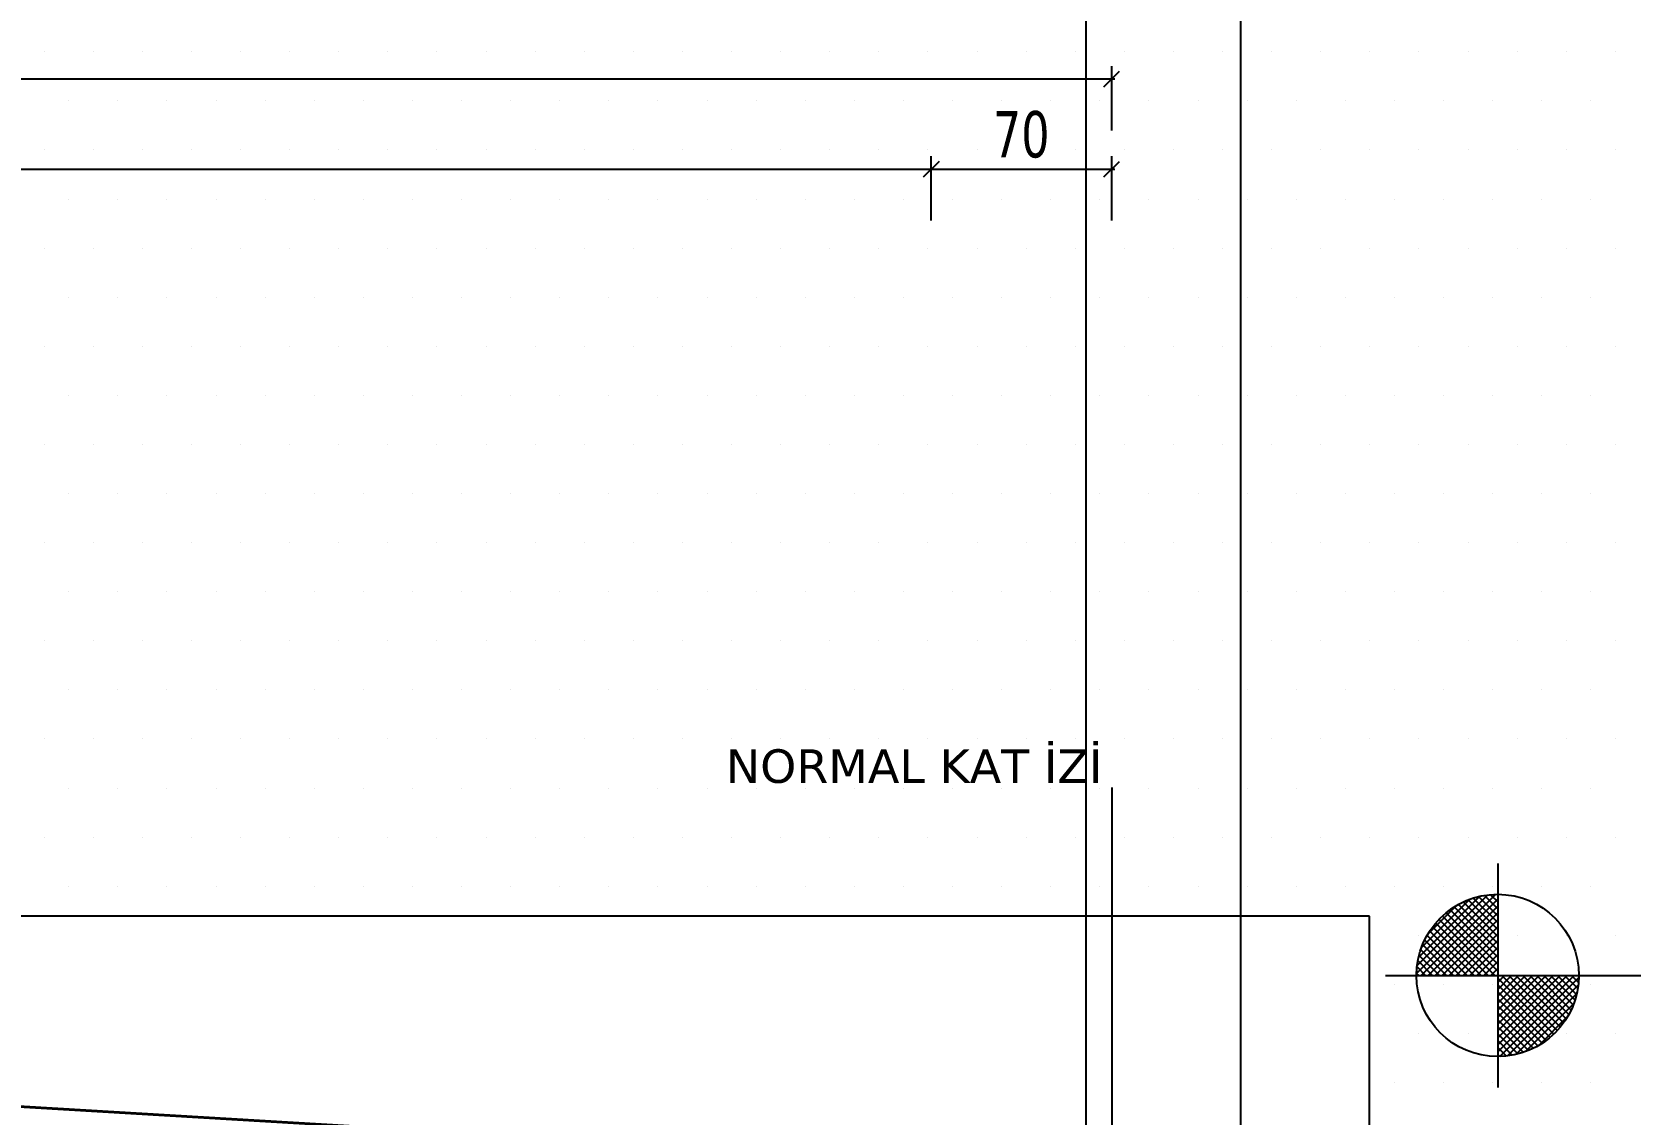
# Model space of a CAD drawing. Header units: millimetres. Extents: x 43168.9 to 43194.6, y -25545.1 to -25543.4.
# Drawn here: x 43172.1041 to 43172.2281, y -25543.8333 to -25543.7493 of the extents above; entities that cross this region are included whole.
import ezdxf
from ezdxf.enums import TextEntityAlignment as Align

# ---------------------------------------------------------------- set-up
doc = ezdxf.new("R2010")
doc.units = ezdxf.units.MM
doc.header["$LTSCALE"] = 200
for name, pattern in [('DASHDOT', [1, 0.5, -0.25, 0, -0.25]), ('DASHDOT2', [0.5, 0.25, -0.125, 0, -0.125]), ('DOT2', [0.125, 0, -0.125]), ('HIDDEN2', [0.1875, 0.125, -0.0625])]:
    doc.linetypes.add(name, pattern=pattern)
for name, color, linetype in [('aks_sgh', 5, 'DASHDOT2'), ('izd.tas.alt_sgh', 214, 'HIDDEN2'), ('izd.tas.ust_sgh', 213, 'DOT2'), ('olcudis_sgh', 185, 'Continuous'), ('vaziyet-01_sgh', 33, 'Continuous'), ('yapi-yaklasma_sgh', 41, 'DASHDOT'), ('yazi-merdi_sgh', 9, 'Continuous')]:
    doc.layers.add(name, color=color, linetype=linetype)
doc.layers.add('cim_sgh', color=7, linetype='Continuous', true_color=0x248f00)
doc.styles.add('dim', font='VERDANA.TTF', dxfattribs={"width": 0.7})
doc.styles.add('text1', font='VERDANA.TTF')

msp = doc.modelspace()

# ---------------------------------------------------------------- linework, layer by layer
at = {"color": 0, "linetype": 'ByBlock', "lineweight": -2}
for p, q in [((43172.18728, -25543.75352), (43172.18848, -25543.75232)), ((43172.17328, -25543.76052), (43172.17448, -25543.75932)), ((43172.17448, -25543.75932), (43172.17328, -25543.76052)), ((43172.18728, -25543.76052), (43172.18848, -25543.75932))]:
    msp.add_line(p, q, dxfattribs=at)
at = {"color": 0}
for p, q in [((43172.21783, -25543.81381), (43172.21783, -25543.83121)), ((43172.20913, -25543.82251), (43172.26673, -25543.82251))]:
    msp.add_line(p, q, dxfattribs=at)
for p, q in [((43172.21155, -25543.82233), (43172.21766, -25543.81622)), ((43172.21159, -25543.82175), (43172.21707, -25543.81626)), ((43172.21172, -25543.82108), (43172.21643, -25543.81637)), ((43172.21783, -25543.81787), (43172.21635, -25543.81639)), ((43172.21783, -25543.81733), (43172.21681, -25543.81631)), ((43172.21783, -25543.81679), (43172.21728, -25543.81624)), ((43172.21783, -25543.81625), (43172.21779, -25543.81621)), ((43172.2119, -25543.82251), (43172.21783, -25543.81658)), ((43172.21194, -25543.82032), (43172.21566, -25543.8166)), ((43172.21243, -25543.81929), (43172.21461, -25543.81711)), ((43172.21244, -25543.82251), (43172.21783, -25543.81712)), ((43172.21298, -25543.82251), (43172.21783, -25543.81766)), ((43172.21783, -25543.82164), (43172.21384, -25543.81765)), ((43172.21783, -25543.8211), (43172.21415, -25543.81741)), ((43172.21783, -25543.82056), (43172.21447, -25543.8172)), ((43172.21783, -25543.82002), (43172.2148, -25543.81699)), ((43172.21783, -25543.81948), (43172.21517, -25543.81682)), ((43172.21783, -25543.81894), (43172.21554, -25543.81665)), ((43172.21783, -25543.81841), (43172.21594, -25543.81651)), ((43172.21655, -25543.82251), (43172.21279, -25543.81875)), ((43172.21709, -25543.82251), (43172.21303, -25543.81846)), ((43172.21762, -25543.82251), (43172.21328, -25543.81816)), ((43172.21352, -25543.82251), (43172.21783, -25543.8182)), ((43172.21783, -25543.82218), (43172.21356, -25543.8179)), ((43172.21406, -25543.82251), (43172.21783, -25543.81874)), ((43172.21439, -25543.82251), (43172.21202, -25543.82014)), ((43172.21493, -25543.82251), (43172.21218, -25543.81976)), ((43172.21547, -25543.82251), (43172.21236, -25543.8194)), ((43172.21601, -25543.82251), (43172.21257, -25543.81907)), ((43172.2146, -25543.82251), (43172.21783, -25543.81928)), ((43172.21514, -25543.82251), (43172.21783, -25543.81981)), ((43172.21278, -25543.82251), (43172.21165, -25543.82138)), ((43172.21331, -25543.82251), (43172.21175, -25543.82095)), ((43172.21385, -25543.82251), (43172.21186, -25543.82051)), ((43172.21568, -25543.82251), (43172.21783, -25543.82035)), ((43172.21622, -25543.82251), (43172.21783, -25543.82089)), ((43172.21675, -25543.82251), (43172.21783, -25543.82143)), ((43172.2117, -25543.82251), (43172.21154, -25543.82235)), ((43172.21224, -25543.82251), (43172.21158, -25543.82185)), ((43172.21729, -25543.82251), (43172.21783, -25543.82197)), ((43172.21783, -25543.82305), (43172.21837, -25543.82251)), ((43172.21783, -25543.82359), (43172.21891, -25543.82251)), ((43172.21783, -25543.82413), (43172.21945, -25543.82251)), ((43172.21783, -25543.82466), (43172.21999, -25543.82251)), ((43172.21783, -25543.8252), (43172.22053, -25543.82251)), ((43172.21783, -25543.82574), (43172.22106, -25543.82251)), ((43172.21783, -25543.82628), (43172.2216, -25543.82251)), ((43172.21783, -25543.82682), (43172.22214, -25543.82251)), ((43172.21783, -25543.82736), (43172.22268, -25543.82251)), ((43172.21783, -25543.8279), (43172.22322, -25543.82251)), ((43172.21783, -25543.82844), (43172.22376, -25543.82251)), ((43172.22244, -25543.82678), (43172.21816, -25543.82251)), ((43172.22269, -25543.8265), (43172.2187, -25543.82251)), ((43172.22293, -25543.82619), (43172.21924, -25543.82251)), ((43172.22314, -25543.82587), (43172.21978, -25543.82251)), ((43172.22335, -25543.82554), (43172.22032, -25543.82251)), ((43172.22352, -25543.82517), (43172.22086, -25543.82251)), ((43172.22369, -25543.8248), (43172.2214, -25543.82251)), ((43172.22383, -25543.8244), (43172.22194, -25543.82251)), ((43172.22395, -25543.82399), (43172.22247, -25543.82251)), ((43172.22404, -25543.82353), (43172.22301, -25543.82251)), ((43172.2241, -25543.82306), (43172.22355, -25543.82251)), ((43172.22413, -25543.82255), (43172.22409, -25543.82251)), ((43172.22218, -25543.82706), (43172.21783, -25543.82272)), ((43172.22189, -25543.82731), (43172.21783, -25543.82325)), ((43172.22159, -25543.82755), (43172.21783, -25543.82379)), ((43172.21801, -25543.8288), (43172.22412, -25543.82268)), ((43172.21859, -25543.82875), (43172.22408, -25543.82327)), ((43172.21926, -25543.82862), (43172.22397, -25543.82391)), ((43172.22127, -25543.82777), (43172.21783, -25543.82433)), ((43172.22094, -25543.82798), (43172.21783, -25543.82487)), ((43172.22002, -25543.8284), (43172.22375, -25543.82468)), ((43172.22058, -25543.82816), (43172.21783, -25543.82541)), ((43172.2202, -25543.82832), (43172.21783, -25543.82595)), ((43172.22105, -25543.82791), (43172.22323, -25543.82573)), ((43172.21983, -25543.82848), (43172.21783, -25543.82649)), ((43172.21939, -25543.82859), (43172.21783, -25543.82703)), ((43172.21896, -25543.82869), (43172.21783, -25543.82757)), ((43172.21849, -25543.82876), (43172.21783, -25543.8281)), ((43172.21799, -25543.8288), (43172.21783, -25543.82864))]:
    msp.add_line(p, q)
msp.add_circle((43172.21783, -25543.82251), 0.0063, dxfattribs=at)
at = {"layer": 'aks_sgh'}
for p, q in [((43172.18588, -25543.74092), (43172.18588, -25544.60992)), ((43172.19788, -25543.74092), (43172.19788, -25544.60992))]:
    msp.add_line(p, q, dxfattribs=at)
at = {"layer": 'cim_sgh'}
for p, q in [((43172.10504, -25543.75081), (43172.10504, -25543.75081)), ((43172.10885, -25543.75081), (43172.10885, -25543.75081)), ((43172.11266, -25543.75081), (43172.11266, -25543.75081)), ((43172.11647, -25543.75081), (43172.11647, -25543.75081)), ((43172.12028, -25543.75081), (43172.12028, -25543.75081)), ((43172.12409, -25543.75081), (43172.12409, -25543.75081)), ((43172.1279, -25543.75081), (43172.1279, -25543.75081)), ((43172.13171, -25543.75081), (43172.13171, -25543.75081)), ((43172.13552, -25543.75081), (43172.13552, -25543.75081)), ((43172.13933, -25543.75081), (43172.13933, -25543.75081)), ((43172.14314, -25543.75081), (43172.14314, -25543.75081)), ((43172.14695, -25543.75081), (43172.14695, -25543.75081)), ((43172.15076, -25543.75081), (43172.15076, -25543.75081)), ((43172.15457, -25543.75081), (43172.15457, -25543.75081)), ((43172.15838, -25543.75081), (43172.15838, -25543.75081)), ((43172.16219, -25543.75081), (43172.16219, -25543.75081)), ((43172.166, -25543.75081), (43172.166, -25543.75081)), ((43172.16981, -25543.75081), (43172.16981, -25543.75081)), ((43172.17362, -25543.75081), (43172.17362, -25543.75081)), ((43172.17743, -25543.75081), (43172.17743, -25543.75081)), ((43172.18124, -25543.75081), (43172.18124, -25543.75081)), ((43172.18505, -25543.75081), (43172.18505, -25543.75081)), ((43172.18886, -25543.75081), (43172.18886, -25543.75081)), ((43172.19267, -25543.75081), (43172.19267, -25543.75081)), ((43172.19648, -25543.75081), (43172.19648, -25543.75081)), ((43172.20029, -25543.75081), (43172.20029, -25543.75081)), ((43172.2041, -25543.75081), (43172.2041, -25543.75081)), ((43172.20791, -25543.75081), (43172.20791, -25543.75081)), ((43172.21172, -25543.75081), (43172.21172, -25543.75081)), ((43172.21553, -25543.75081), (43172.21553, -25543.75081)), ((43172.21934, -25543.75081), (43172.21934, -25543.75081)), ((43172.22315, -25543.75081), (43172.22315, -25543.75081)), ((43172.22696, -25543.75081), (43172.22696, -25543.75081)), ((43172.10695, -25543.75462), (43172.10695, -25543.75462)), ((43172.11076, -25543.75462), (43172.11076, -25543.75462)), ((43172.11457, -25543.75462), (43172.11457, -25543.75462)), ((43172.11838, -25543.75462), (43172.11838, -25543.75462)), ((43172.12219, -25543.75462), (43172.12219, -25543.75462)), ((43172.126, -25543.75462), (43172.126, -25543.75462)), ((43172.12981, -25543.75462), (43172.12981, -25543.75462)), ((43172.13362, -25543.75462), (43172.13362, -25543.75462)), ((43172.13743, -25543.75462), (43172.13743, -25543.75462)), ((43172.14124, -25543.75462), (43172.14124, -25543.75462)), ((43172.14505, -25543.75462), (43172.14505, -25543.75462)), ((43172.14886, -25543.75462), (43172.14886, -25543.75462)), ((43172.15267, -25543.75462), (43172.15267, -25543.75462)), ((43172.15648, -25543.75462), (43172.15648, -25543.75462)), ((43172.16029, -25543.75462), (43172.16029, -25543.75462)), ((43172.1641, -25543.75462), (43172.1641, -25543.75462)), ((43172.16791, -25543.75462), (43172.16791, -25543.75462)), ((43172.17172, -25543.75462), (43172.17172, -25543.75462)), ((43172.17553, -25543.75462), (43172.17553, -25543.75462)), ((43172.17934, -25543.75462), (43172.17934, -25543.75462)), ((43172.18315, -25543.75462), (43172.18315, -25543.75462)), ((43172.18696, -25543.75462), (43172.18696, -25543.75462)), ((43172.19077, -25543.75462), (43172.19077, -25543.75462)), ((43172.19458, -25543.75462), (43172.19458, -25543.75462)), ((43172.19839, -25543.75462), (43172.19839, -25543.75462)), ((43172.2022, -25543.75462), (43172.2022, -25543.75462)), ((43172.20601, -25543.75462), (43172.20601, -25543.75462)), ((43172.20982, -25543.75462), (43172.20982, -25543.75462)), ((43172.21363, -25543.75462), (43172.21363, -25543.75462)), ((43172.21744, -25543.75462), (43172.21744, -25543.75462)), ((43172.22125, -25543.75462), (43172.22125, -25543.75462)), ((43172.22506, -25543.75462), (43172.22506, -25543.75462)), ((43172.10504, -25543.75843), (43172.10504, -25543.75843)), ((43172.10885, -25543.75843), (43172.10885, -25543.75843)), ((43172.11266, -25543.75843), (43172.11266, -25543.75843)), ((43172.11647, -25543.75843), (43172.11647, -25543.75843)), ((43172.12028, -25543.75843), (43172.12028, -25543.75843)), ((43172.12409, -25543.75843), (43172.12409, -25543.75843)), ((43172.1279, -25543.75843), (43172.1279, -25543.75843)), ((43172.13171, -25543.75843), (43172.13171, -25543.75843)), ((43172.13552, -25543.75843), (43172.13552, -25543.75843)), ((43172.13933, -25543.75843), (43172.13933, -25543.75843)), ((43172.14314, -25543.75843), (43172.14314, -25543.75843)), ((43172.14695, -25543.75843), (43172.14695, -25543.75843)), ((43172.15076, -25543.75843), (43172.15076, -25543.75843)), ((43172.15457, -25543.75843), (43172.15457, -25543.75843)), ((43172.15838, -25543.75843), (43172.15838, -25543.75843)), ((43172.16219, -25543.75843), (43172.16219, -25543.75843)), ((43172.166, -25543.75843), (43172.166, -25543.75843)), ((43172.16981, -25543.75843), (43172.16981, -25543.75843)), ((43172.17362, -25543.75843), (43172.17362, -25543.75843)), ((43172.17743, -25543.75843), (43172.17743, -25543.75843)), ((43172.18124, -25543.75843), (43172.18124, -25543.75843)), ((43172.18505, -25543.75843), (43172.18505, -25543.75843)), ((43172.18886, -25543.75843), (43172.18886, -25543.75843)), ((43172.19267, -25543.75843), (43172.19267, -25543.75843)), ((43172.19648, -25543.75843), (43172.19648, -25543.75843)), ((43172.20029, -25543.75843), (43172.20029, -25543.75843)), ((43172.2041, -25543.75843), (43172.2041, -25543.75843)), ((43172.20791, -25543.75843), (43172.20791, -25543.75843)), ((43172.21172, -25543.75843), (43172.21172, -25543.75843)), ((43172.21553, -25543.75843), (43172.21553, -25543.75843)), ((43172.21934, -25543.75843), (43172.21934, -25543.75843)), ((43172.22315, -25543.75843), (43172.22315, -25543.75843)), ((43172.22696, -25543.75843), (43172.22696, -25543.75843)), ((43172.10695, -25543.76224), (43172.10695, -25543.76224)), ((43172.11076, -25543.76224), (43172.11076, -25543.76224)), ((43172.11457, -25543.76224), (43172.11457, -25543.76224)), ((43172.11838, -25543.76224), (43172.11838, -25543.76224)), ((43172.12219, -25543.76224), (43172.12219, -25543.76224)), ((43172.126, -25543.76224), (43172.126, -25543.76224)), ((43172.12981, -25543.76224), (43172.12981, -25543.76224)), ((43172.13362, -25543.76224), (43172.13362, -25543.76224)), ((43172.13743, -25543.76224), (43172.13743, -25543.76224)), ((43172.14124, -25543.76224), (43172.14124, -25543.76224)), ((43172.14505, -25543.76224), (43172.14505, -25543.76224)), ((43172.14886, -25543.76224), (43172.14886, -25543.76224)), ((43172.15267, -25543.76224), (43172.15267, -25543.76224)), ((43172.15648, -25543.76224), (43172.15648, -25543.76224)), ((43172.16029, -25543.76224), (43172.16029, -25543.76224)), ((43172.1641, -25543.76224), (43172.1641, -25543.76224)), ((43172.16791, -25543.76224), (43172.16791, -25543.76224)), ((43172.17172, -25543.76224), (43172.17172, -25543.76224)), ((43172.17553, -25543.76224), (43172.17553, -25543.76224)), ((43172.17934, -25543.76224), (43172.17934, -25543.76224)), ((43172.18315, -25543.76224), (43172.18315, -25543.76224)), ((43172.18696, -25543.76224), (43172.18696, -25543.76224)), ((43172.19077, -25543.76224), (43172.19077, -25543.76224)), ((43172.19458, -25543.76224), (43172.19458, -25543.76224)), ((43172.19839, -25543.76224), (43172.19839, -25543.76224)), ((43172.2022, -25543.76224), (43172.2022, -25543.76224)), ((43172.20601, -25543.76224), (43172.20601, -25543.76224)), ((43172.20982, -25543.76224), (43172.20982, -25543.76224)), ((43172.21363, -25543.76224), (43172.21363, -25543.76224)), ((43172.21744, -25543.76224), (43172.21744, -25543.76224)), ((43172.22125, -25543.76224), (43172.22125, -25543.76224)), ((43172.22506, -25543.76224), (43172.22506, -25543.76224)), ((43172.10504, -25543.76605), (43172.10504, -25543.76605)), ((43172.10885, -25543.76605), (43172.10885, -25543.76605)), ((43172.11266, -25543.76605), (43172.11266, -25543.76605)), ((43172.11647, -25543.76605), (43172.11647, -25543.76605)), ((43172.12028, -25543.76605), (43172.12028, -25543.76605)), ((43172.12409, -25543.76605), (43172.12409, -25543.76605)), ((43172.1279, -25543.76605), (43172.1279, -25543.76605)), ((43172.13171, -25543.76605), (43172.13171, -25543.76605)), ((43172.13552, -25543.76605), (43172.13552, -25543.76605)), ((43172.13933, -25543.76605), (43172.13933, -25543.76605)), ((43172.14314, -25543.76605), (43172.14314, -25543.76605)), ((43172.14695, -25543.76605), (43172.14695, -25543.76605)), ((43172.15076, -25543.76605), (43172.15076, -25543.76605)), ((43172.15457, -25543.76605), (43172.15457, -25543.76605)), ((43172.15838, -25543.76605), (43172.15838, -25543.76605)), ((43172.16219, -25543.76605), (43172.16219, -25543.76605)), ((43172.166, -25543.76605), (43172.166, -25543.76605)), ((43172.16981, -25543.76605), (43172.16981, -25543.76605)), ((43172.17362, -25543.76605), (43172.17362, -25543.76605)), ((43172.17743, -25543.76605), (43172.17743, -25543.76605)), ((43172.18124, -25543.76605), (43172.18124, -25543.76605)), ((43172.18505, -25543.76605), (43172.18505, -25543.76605)), ((43172.18886, -25543.76605), (43172.18886, -25543.76605)), ((43172.19267, -25543.76605), (43172.19267, -25543.76605)), ((43172.19648, -25543.76605), (43172.19648, -25543.76605)), ((43172.20029, -25543.76605), (43172.20029, -25543.76605)), ((43172.2041, -25543.76605), (43172.2041, -25543.76605)), ((43172.20791, -25543.76605), (43172.20791, -25543.76605)), ((43172.21172, -25543.76605), (43172.21172, -25543.76605)), ((43172.21553, -25543.76605), (43172.21553, -25543.76605)), ((43172.21934, -25543.76605), (43172.21934, -25543.76605)), ((43172.22315, -25543.76605), (43172.22315, -25543.76605)), ((43172.22696, -25543.76605), (43172.22696, -25543.76605)), ((43172.10695, -25543.76986), (43172.10695, -25543.76986)), ((43172.11076, -25543.76986), (43172.11076, -25543.76986)), ((43172.11457, -25543.76986), (43172.11457, -25543.76986)), ((43172.11838, -25543.76986), (43172.11838, -25543.76986)), ((43172.12219, -25543.76986), (43172.12219, -25543.76986)), ((43172.126, -25543.76986), (43172.126, -25543.76986)), ((43172.12981, -25543.76986), (43172.12981, -25543.76986)), ((43172.13362, -25543.76986), (43172.13362, -25543.76986)), ((43172.13743, -25543.76986), (43172.13743, -25543.76986)), ((43172.14124, -25543.76986), (43172.14124, -25543.76986)), ((43172.14505, -25543.76986), (43172.14505, -25543.76986)), ((43172.14886, -25543.76986), (43172.14886, -25543.76986)), ((43172.15267, -25543.76986), (43172.15267, -25543.76986)), ((43172.15648, -25543.76986), (43172.15648, -25543.76986)), ((43172.16029, -25543.76986), (43172.16029, -25543.76986)), ((43172.1641, -25543.76986), (43172.1641, -25543.76986)), ((43172.16791, -25543.76986), (43172.16791, -25543.76986)), ((43172.17172, -25543.76986), (43172.17172, -25543.76986)), ((43172.17553, -25543.76986), (43172.17553, -25543.76986)), ((43172.17934, -25543.76986), (43172.17934, -25543.76986)), ((43172.18315, -25543.76986), (43172.18315, -25543.76986)), ((43172.18696, -25543.76986), (43172.18696, -25543.76986)), ((43172.19077, -25543.76986), (43172.19077, -25543.76986)), ((43172.19458, -25543.76986), (43172.19458, -25543.76986)), ((43172.19839, -25543.76986), (43172.19839, -25543.76986)), ((43172.2022, -25543.76986), (43172.2022, -25543.76986)), ((43172.20601, -25543.76986), (43172.20601, -25543.76986)), ((43172.20982, -25543.76986), (43172.20982, -25543.76986)), ((43172.21363, -25543.76986), (43172.21363, -25543.76986)), ((43172.21744, -25543.76986), (43172.21744, -25543.76986)), ((43172.22125, -25543.76986), (43172.22125, -25543.76986)), ((43172.22506, -25543.76986), (43172.22506, -25543.76986)), ((43172.10504, -25543.77367), (43172.10504, -25543.77367)), ((43172.10885, -25543.77367), (43172.10885, -25543.77367)), ((43172.11266, -25543.77367), (43172.11266, -25543.77367)), ((43172.11647, -25543.77367), (43172.11647, -25543.77367)), ((43172.12028, -25543.77367), (43172.12028, -25543.77367)), ((43172.12409, -25543.77367), (43172.12409, -25543.77367)), ((43172.1279, -25543.77367), (43172.1279, -25543.77367)), ((43172.13171, -25543.77367), (43172.13171, -25543.77367)), ((43172.13552, -25543.77367), (43172.13552, -25543.77367)), ((43172.13933, -25543.77367), (43172.13933, -25543.77367)), ((43172.14314, -25543.77367), (43172.14314, -25543.77367)), ((43172.14695, -25543.77367), (43172.14695, -25543.77367)), ((43172.15076, -25543.77367), (43172.15076, -25543.77367)), ((43172.15457, -25543.77367), (43172.15457, -25543.77367)), ((43172.15838, -25543.77367), (43172.15838, -25543.77367)), ((43172.16219, -25543.77367), (43172.16219, -25543.77367)), ((43172.166, -25543.77367), (43172.166, -25543.77367)), ((43172.16981, -25543.77367), (43172.16981, -25543.77367)), ((43172.17362, -25543.77367), (43172.17362, -25543.77367)), ((43172.17743, -25543.77367), (43172.17743, -25543.77367)), ((43172.18124, -25543.77367), (43172.18124, -25543.77367)), ((43172.18505, -25543.77367), (43172.18505, -25543.77367)), ((43172.18886, -25543.77367), (43172.18886, -25543.77367)), ((43172.19267, -25543.77367), (43172.19267, -25543.77367)), ((43172.19648, -25543.77367), (43172.19648, -25543.77367)), ((43172.20029, -25543.77367), (43172.20029, -25543.77367)), ((43172.2041, -25543.77367), (43172.2041, -25543.77367)), ((43172.20791, -25543.77367), (43172.20791, -25543.77367)), ((43172.21172, -25543.77367), (43172.21172, -25543.77367)), ((43172.21553, -25543.77367), (43172.21553, -25543.77367)), ((43172.21934, -25543.77367), (43172.21934, -25543.77367)), ((43172.22315, -25543.77367), (43172.22315, -25543.77367)), ((43172.22696, -25543.77367), (43172.22696, -25543.77367)), ((43172.10695, -25543.77748), (43172.10695, -25543.77748)), ((43172.11076, -25543.77748), (43172.11076, -25543.77748)), ((43172.11457, -25543.77748), (43172.11457, -25543.77748)), ((43172.11838, -25543.77748), (43172.11838, -25543.77748)), ((43172.12219, -25543.77748), (43172.12219, -25543.77748)), ((43172.126, -25543.77748), (43172.126, -25543.77748)), ((43172.12981, -25543.77748), (43172.12981, -25543.77748)), ((43172.13362, -25543.77748), (43172.13362, -25543.77748)), ((43172.13743, -25543.77748), (43172.13743, -25543.77748)), ((43172.14124, -25543.77748), (43172.14124, -25543.77748)), ((43172.14505, -25543.77748), (43172.14505, -25543.77748)), ((43172.14886, -25543.77748), (43172.14886, -25543.77748)), ((43172.15267, -25543.77748), (43172.15267, -25543.77748)), ((43172.15648, -25543.77748), (43172.15648, -25543.77748)), ((43172.16029, -25543.77748), (43172.16029, -25543.77748)), ((43172.1641, -25543.77748), (43172.1641, -25543.77748)), ((43172.16791, -25543.77748), (43172.16791, -25543.77748)), ((43172.17172, -25543.77748), (43172.17172, -25543.77748)), ((43172.17553, -25543.77748), (43172.17553, -25543.77748)), ((43172.17934, -25543.77748), (43172.17934, -25543.77748)), ((43172.18315, -25543.77748), (43172.18315, -25543.77748)), ((43172.18696, -25543.77748), (43172.18696, -25543.77748)), ((43172.19077, -25543.77748), (43172.19077, -25543.77748)), ((43172.19458, -25543.77748), (43172.19458, -25543.77748)), ((43172.19839, -25543.77748), (43172.19839, -25543.77748)), ((43172.2022, -25543.77748), (43172.2022, -25543.77748)), ((43172.20601, -25543.77748), (43172.20601, -25543.77748)), ((43172.20982, -25543.77748), (43172.20982, -25543.77748)), ((43172.21363, -25543.77748), (43172.21363, -25543.77748)), ((43172.21744, -25543.77748), (43172.21744, -25543.77748)), ((43172.22125, -25543.77748), (43172.22125, -25543.77748)), ((43172.22506, -25543.77748), (43172.22506, -25543.77748)), ((43172.10504, -25543.78129), (43172.10504, -25543.78129)), ((43172.10885, -25543.78129), (43172.10885, -25543.78129)), ((43172.11266, -25543.78129), (43172.11266, -25543.78129)), ((43172.11647, -25543.78129), (43172.11647, -25543.78129)), ((43172.12028, -25543.78129), (43172.12028, -25543.78129)), ((43172.12409, -25543.78129), (43172.12409, -25543.78129)), ((43172.1279, -25543.78129), (43172.1279, -25543.78129)), ((43172.13171, -25543.78129), (43172.13171, -25543.78129)), ((43172.13552, -25543.78129), (43172.13552, -25543.78129)), ((43172.13933, -25543.78129), (43172.13933, -25543.78129)), ((43172.14314, -25543.78129), (43172.14314, -25543.78129)), ((43172.14695, -25543.78129), (43172.14695, -25543.78129)), ((43172.15076, -25543.78129), (43172.15076, -25543.78129)), ((43172.15457, -25543.78129), (43172.15457, -25543.78129)), ((43172.15838, -25543.78129), (43172.15838, -25543.78129)), ((43172.16219, -25543.78129), (43172.16219, -25543.78129)), ((43172.166, -25543.78129), (43172.166, -25543.78129)), ((43172.16981, -25543.78129), (43172.16981, -25543.78129)), ((43172.17362, -25543.78129), (43172.17362, -25543.78129)), ((43172.17743, -25543.78129), (43172.17743, -25543.78129)), ((43172.18124, -25543.78129), (43172.18124, -25543.78129)), ((43172.18505, -25543.78129), (43172.18505, -25543.78129)), ((43172.18886, -25543.78129), (43172.18886, -25543.78129)), ((43172.19267, -25543.78129), (43172.19267, -25543.78129)), ((43172.19648, -25543.78129), (43172.19648, -25543.78129)), ((43172.20029, -25543.78129), (43172.20029, -25543.78129)), ((43172.2041, -25543.78129), (43172.2041, -25543.78129)), ((43172.20791, -25543.78129), (43172.20791, -25543.78129)), ((43172.21172, -25543.78129), (43172.21172, -25543.78129)), ((43172.21553, -25543.78129), (43172.21553, -25543.78129)), ((43172.21934, -25543.78129), (43172.21934, -25543.78129)), ((43172.22315, -25543.78129), (43172.22315, -25543.78129)), ((43172.22696, -25543.78129), (43172.22696, -25543.78129)), ((43172.10695, -25543.7851), (43172.10695, -25543.7851)), ((43172.11076, -25543.7851), (43172.11076, -25543.7851)), ((43172.11457, -25543.7851), (43172.11457, -25543.7851)), ((43172.11838, -25543.7851), (43172.11838, -25543.7851)), ((43172.12219, -25543.7851), (43172.12219, -25543.7851)), ((43172.126, -25543.7851), (43172.126, -25543.7851)), ((43172.12981, -25543.7851), (43172.12981, -25543.7851)), ((43172.13362, -25543.7851), (43172.13362, -25543.7851)), ((43172.13743, -25543.7851), (43172.13743, -25543.7851)), ((43172.14124, -25543.7851), (43172.14124, -25543.7851)), ((43172.14505, -25543.7851), (43172.14505, -25543.7851)), ((43172.14886, -25543.7851), (43172.14886, -25543.7851)), ((43172.15267, -25543.7851), (43172.15267, -25543.7851)), ((43172.15648, -25543.7851), (43172.15648, -25543.7851)), ((43172.16029, -25543.7851), (43172.16029, -25543.7851)), ((43172.1641, -25543.7851), (43172.1641, -25543.7851)), ((43172.16791, -25543.7851), (43172.16791, -25543.7851)), ((43172.17172, -25543.7851), (43172.17172, -25543.7851)), ((43172.17553, -25543.7851), (43172.17553, -25543.7851)), ((43172.17934, -25543.7851), (43172.17934, -25543.7851)), ((43172.18315, -25543.7851), (43172.18315, -25543.7851)), ((43172.18696, -25543.7851), (43172.18696, -25543.7851)), ((43172.19077, -25543.7851), (43172.19077, -25543.7851)), ((43172.19458, -25543.7851), (43172.19458, -25543.7851)), ((43172.19839, -25543.7851), (43172.19839, -25543.7851)), ((43172.2022, -25543.7851), (43172.2022, -25543.7851)), ((43172.20601, -25543.7851), (43172.20601, -25543.7851)), ((43172.20982, -25543.7851), (43172.20982, -25543.7851)), ((43172.21363, -25543.7851), (43172.21363, -25543.7851)), ((43172.21744, -25543.7851), (43172.21744, -25543.7851)), ((43172.22125, -25543.7851), (43172.22125, -25543.7851)), ((43172.22506, -25543.7851), (43172.22506, -25543.7851)), ((43172.10504, -25543.78891), (43172.10504, -25543.78891)), ((43172.10885, -25543.78891), (43172.10885, -25543.78891)), ((43172.11266, -25543.78891), (43172.11266, -25543.78891)), ((43172.11647, -25543.78891), (43172.11647, -25543.78891)), ((43172.12028, -25543.78891), (43172.12028, -25543.78891)), ((43172.12409, -25543.78891), (43172.12409, -25543.78891)), ((43172.1279, -25543.78891), (43172.1279, -25543.78891)), ((43172.13171, -25543.78891), (43172.13171, -25543.78891)), ((43172.13552, -25543.78891), (43172.13552, -25543.78891)), ((43172.13933, -25543.78891), (43172.13933, -25543.78891)), ((43172.14314, -25543.78891), (43172.14314, -25543.78891)), ((43172.14695, -25543.78891), (43172.14695, -25543.78891)), ((43172.15076, -25543.78891), (43172.15076, -25543.78891)), ((43172.15457, -25543.78891), (43172.15457, -25543.78891)), ((43172.15838, -25543.78891), (43172.15838, -25543.78891)), ((43172.16219, -25543.78891), (43172.16219, -25543.78891)), ((43172.166, -25543.78891), (43172.166, -25543.78891)), ((43172.16981, -25543.78891), (43172.16981, -25543.78891)), ((43172.17362, -25543.78891), (43172.17362, -25543.78891)), ((43172.17743, -25543.78891), (43172.17743, -25543.78891)), ((43172.18124, -25543.78891), (43172.18124, -25543.78891)), ((43172.18505, -25543.78891), (43172.18505, -25543.78891)), ((43172.18886, -25543.78891), (43172.18886, -25543.78891)), ((43172.19267, -25543.78891), (43172.19267, -25543.78891)), ((43172.19648, -25543.78891), (43172.19648, -25543.78891)), ((43172.20029, -25543.78891), (43172.20029, -25543.78891)), ((43172.2041, -25543.78891), (43172.2041, -25543.78891)), ((43172.20791, -25543.78891), (43172.20791, -25543.78891)), ((43172.21172, -25543.78891), (43172.21172, -25543.78891)), ((43172.21553, -25543.78891), (43172.21553, -25543.78891)), ((43172.21934, -25543.78891), (43172.21934, -25543.78891)), ((43172.22315, -25543.78891), (43172.22315, -25543.78891)), ((43172.22696, -25543.78891), (43172.22696, -25543.78891)), ((43172.10695, -25543.79272), (43172.10695, -25543.79272)), ((43172.11076, -25543.79272), (43172.11076, -25543.79272)), ((43172.11457, -25543.79272), (43172.11457, -25543.79272)), ((43172.11838, -25543.79272), (43172.11838, -25543.79272)), ((43172.12219, -25543.79272), (43172.12219, -25543.79272)), ((43172.126, -25543.79272), (43172.126, -25543.79272)), ((43172.12981, -25543.79272), (43172.12981, -25543.79272)), ((43172.13362, -25543.79272), (43172.13362, -25543.79272)), ((43172.13743, -25543.79272), (43172.13743, -25543.79272)), ((43172.14124, -25543.79272), (43172.14124, -25543.79272)), ((43172.14505, -25543.79272), (43172.14505, -25543.79272)), ((43172.14886, -25543.79272), (43172.14886, -25543.79272)), ((43172.15267, -25543.79272), (43172.15267, -25543.79272)), ((43172.15648, -25543.79272), (43172.15648, -25543.79272)), ((43172.16029, -25543.79272), (43172.16029, -25543.79272)), ((43172.1641, -25543.79272), (43172.1641, -25543.79272)), ((43172.16791, -25543.79272), (43172.16791, -25543.79272)), ((43172.17172, -25543.79272), (43172.17172, -25543.79272)), ((43172.17553, -25543.79272), (43172.17553, -25543.79272)), ((43172.17934, -25543.79272), (43172.17934, -25543.79272)), ((43172.18315, -25543.79272), (43172.18315, -25543.79272)), ((43172.18696, -25543.79272), (43172.18696, -25543.79272)), ((43172.19077, -25543.79272), (43172.19077, -25543.79272)), ((43172.19458, -25543.79272), (43172.19458, -25543.79272)), ((43172.19839, -25543.79272), (43172.19839, -25543.79272)), ((43172.2022, -25543.79272), (43172.2022, -25543.79272)), ((43172.20601, -25543.79272), (43172.20601, -25543.79272)), ((43172.20982, -25543.79272), (43172.20982, -25543.79272)), ((43172.21363, -25543.79272), (43172.21363, -25543.79272)), ((43172.21744, -25543.79272), (43172.21744, -25543.79272)), ((43172.22125, -25543.79272), (43172.22125, -25543.79272)), ((43172.22506, -25543.79272), (43172.22506, -25543.79272)), ((43172.10504, -25543.79653), (43172.10504, -25543.79653)), ((43172.10885, -25543.79653), (43172.10885, -25543.79653)), ((43172.11266, -25543.79653), (43172.11266, -25543.79653)), ((43172.11647, -25543.79653), (43172.11647, -25543.79653)), ((43172.12028, -25543.79653), (43172.12028, -25543.79653)), ((43172.12409, -25543.79653), (43172.12409, -25543.79653)), ((43172.1279, -25543.79653), (43172.1279, -25543.79653)), ((43172.13171, -25543.79653), (43172.13171, -25543.79653)), ((43172.13552, -25543.79653), (43172.13552, -25543.79653)), ((43172.13933, -25543.79653), (43172.13933, -25543.79653)), ((43172.14314, -25543.79653), (43172.14314, -25543.79653)), ((43172.14695, -25543.79653), (43172.14695, -25543.79653)), ((43172.15076, -25543.79653), (43172.15076, -25543.79653)), ((43172.15457, -25543.79653), (43172.15457, -25543.79653)), ((43172.15838, -25543.79653), (43172.15838, -25543.79653)), ((43172.16219, -25543.79653), (43172.16219, -25543.79653)), ((43172.166, -25543.79653), (43172.166, -25543.79653)), ((43172.16981, -25543.79653), (43172.16981, -25543.79653)), ((43172.17362, -25543.79653), (43172.17362, -25543.79653)), ((43172.17743, -25543.79653), (43172.17743, -25543.79653)), ((43172.18124, -25543.79653), (43172.18124, -25543.79653)), ((43172.18505, -25543.79653), (43172.18505, -25543.79653)), ((43172.18886, -25543.79653), (43172.18886, -25543.79653)), ((43172.19267, -25543.79653), (43172.19267, -25543.79653)), ((43172.19648, -25543.79653), (43172.19648, -25543.79653)), ((43172.20029, -25543.79653), (43172.20029, -25543.79653)), ((43172.2041, -25543.79653), (43172.2041, -25543.79653)), ((43172.20791, -25543.79653), (43172.20791, -25543.79653)), ((43172.21172, -25543.79653), (43172.21172, -25543.79653)), ((43172.21553, -25543.79653), (43172.21553, -25543.79653)), ((43172.21934, -25543.79653), (43172.21934, -25543.79653)), ((43172.22315, -25543.79653), (43172.22315, -25543.79653)), ((43172.22696, -25543.79653), (43172.22696, -25543.79653)), ((43172.10695, -25543.80034), (43172.10695, -25543.80034)), ((43172.11076, -25543.80034), (43172.11076, -25543.80034)), ((43172.11457, -25543.80034), (43172.11457, -25543.80034)), ((43172.11838, -25543.80034), (43172.11838, -25543.80034)), ((43172.12219, -25543.80034), (43172.12219, -25543.80034)), ((43172.126, -25543.80034), (43172.126, -25543.80034)), ((43172.12981, -25543.80034), (43172.12981, -25543.80034)), ((43172.13362, -25543.80034), (43172.13362, -25543.80034)), ((43172.13743, -25543.80034), (43172.13743, -25543.80034)), ((43172.14124, -25543.80034), (43172.14124, -25543.80034)), ((43172.14505, -25543.80034), (43172.14505, -25543.80034)), ((43172.14886, -25543.80034), (43172.14886, -25543.80034)), ((43172.15267, -25543.80034), (43172.15267, -25543.80034)), ((43172.15648, -25543.80034), (43172.15648, -25543.80034)), ((43172.16029, -25543.80034), (43172.16029, -25543.80034)), ((43172.1641, -25543.80034), (43172.1641, -25543.80034)), ((43172.16791, -25543.80034), (43172.16791, -25543.80034)), ((43172.17172, -25543.80034), (43172.17172, -25543.80034)), ((43172.17553, -25543.80034), (43172.17553, -25543.80034)), ((43172.17934, -25543.80034), (43172.17934, -25543.80034)), ((43172.18315, -25543.80034), (43172.18315, -25543.80034)), ((43172.18696, -25543.80034), (43172.18696, -25543.80034)), ((43172.19077, -25543.80034), (43172.19077, -25543.80034)), ((43172.19458, -25543.80034), (43172.19458, -25543.80034)), ((43172.19839, -25543.80034), (43172.19839, -25543.80034)), ((43172.2022, -25543.80034), (43172.2022, -25543.80034)), ((43172.20601, -25543.80034), (43172.20601, -25543.80034)), ((43172.20982, -25543.80034), (43172.20982, -25543.80034)), ((43172.21363, -25543.80034), (43172.21363, -25543.80034)), ((43172.21744, -25543.80034), (43172.21744, -25543.80034)), ((43172.22125, -25543.80034), (43172.22125, -25543.80034)), ((43172.22506, -25543.80034), (43172.22506, -25543.80034)), ((43172.10504, -25543.80415), (43172.10504, -25543.80415)), ((43172.10885, -25543.80415), (43172.10885, -25543.80415)), ((43172.11266, -25543.80415), (43172.11266, -25543.80415)), ((43172.11647, -25543.80415), (43172.11647, -25543.80415)), ((43172.12028, -25543.80415), (43172.12028, -25543.80415)), ((43172.12409, -25543.80415), (43172.12409, -25543.80415)), ((43172.1279, -25543.80415), (43172.1279, -25543.80415)), ((43172.13171, -25543.80415), (43172.13171, -25543.80415)), ((43172.13552, -25543.80415), (43172.13552, -25543.80415)), ((43172.13933, -25543.80415), (43172.13933, -25543.80415)), ((43172.14314, -25543.80415), (43172.14314, -25543.80415)), ((43172.14695, -25543.80415), (43172.14695, -25543.80415)), ((43172.15076, -25543.80415), (43172.15076, -25543.80415)), ((43172.15457, -25543.80415), (43172.15457, -25543.80415)), ((43172.15838, -25543.80415), (43172.15838, -25543.80415)), ((43172.16219, -25543.80415), (43172.16219, -25543.80415)), ((43172.166, -25543.80415), (43172.166, -25543.80415)), ((43172.16981, -25543.80415), (43172.16981, -25543.80415)), ((43172.17362, -25543.80415), (43172.17362, -25543.80415)), ((43172.17743, -25543.80415), (43172.17743, -25543.80415)), ((43172.18124, -25543.80415), (43172.18124, -25543.80415)), ((43172.18505, -25543.80415), (43172.18505, -25543.80415)), ((43172.18886, -25543.80415), (43172.18886, -25543.80415)), ((43172.19267, -25543.80415), (43172.19267, -25543.80415)), ((43172.19648, -25543.80415), (43172.19648, -25543.80415)), ((43172.20029, -25543.80415), (43172.20029, -25543.80415)), ((43172.2041, -25543.80415), (43172.2041, -25543.80415)), ((43172.20791, -25543.80415), (43172.20791, -25543.80415)), ((43172.21172, -25543.80415), (43172.21172, -25543.80415)), ((43172.21553, -25543.80415), (43172.21553, -25543.80415)), ((43172.21934, -25543.80415), (43172.21934, -25543.80415)), ((43172.22315, -25543.80415), (43172.22315, -25543.80415)), ((43172.22696, -25543.80415), (43172.22696, -25543.80415)), ((43172.10695, -25543.80796), (43172.10695, -25543.80796)), ((43172.11076, -25543.80796), (43172.11076, -25543.80796)), ((43172.11457, -25543.80796), (43172.11457, -25543.80796)), ((43172.11838, -25543.80796), (43172.11838, -25543.80796)), ((43172.12219, -25543.80796), (43172.12219, -25543.80796)), ((43172.126, -25543.80796), (43172.126, -25543.80796)), ((43172.12981, -25543.80796), (43172.12981, -25543.80796)), ((43172.13362, -25543.80796), (43172.13362, -25543.80796)), ((43172.13743, -25543.80796), (43172.13743, -25543.80796)), ((43172.14124, -25543.80796), (43172.14124, -25543.80796)), ((43172.14505, -25543.80796), (43172.14505, -25543.80796)), ((43172.14886, -25543.80796), (43172.14886, -25543.80796)), ((43172.15267, -25543.80796), (43172.15267, -25543.80796)), ((43172.15648, -25543.80796), (43172.15648, -25543.80796)), ((43172.16029, -25543.80796), (43172.16029, -25543.80796)), ((43172.1641, -25543.80796), (43172.1641, -25543.80796)), ((43172.16791, -25543.80796), (43172.16791, -25543.80796)), ((43172.17172, -25543.80796), (43172.17172, -25543.80796)), ((43172.17553, -25543.80796), (43172.17553, -25543.80796)), ((43172.17934, -25543.80796), (43172.17934, -25543.80796)), ((43172.18315, -25543.80796), (43172.18315, -25543.80796)), ((43172.18696, -25543.80796), (43172.18696, -25543.80796)), ((43172.19077, -25543.80796), (43172.19077, -25543.80796)), ((43172.19458, -25543.80796), (43172.19458, -25543.80796)), ((43172.19839, -25543.80796), (43172.19839, -25543.80796)), ((43172.2022, -25543.80796), (43172.2022, -25543.80796)), ((43172.20601, -25543.80796), (43172.20601, -25543.80796)), ((43172.20982, -25543.80796), (43172.20982, -25543.80796)), ((43172.21363, -25543.80796), (43172.21363, -25543.80796)), ((43172.21744, -25543.80796), (43172.21744, -25543.80796)), ((43172.22125, -25543.80796), (43172.22125, -25543.80796)), ((43172.22506, -25543.80796), (43172.22506, -25543.80796)), ((43172.10504, -25543.81177), (43172.10504, -25543.81177)), ((43172.10885, -25543.81177), (43172.10885, -25543.81177)), ((43172.11266, -25543.81177), (43172.11266, -25543.81177)), ((43172.11647, -25543.81177), (43172.11647, -25543.81177)), ((43172.12028, -25543.81177), (43172.12028, -25543.81177)), ((43172.12409, -25543.81177), (43172.12409, -25543.81177)), ((43172.1279, -25543.81177), (43172.1279, -25543.81177)), ((43172.13171, -25543.81177), (43172.13171, -25543.81177)), ((43172.13552, -25543.81177), (43172.13552, -25543.81177)), ((43172.13933, -25543.81177), (43172.13933, -25543.81177)), ((43172.14314, -25543.81177), (43172.14314, -25543.81177)), ((43172.14695, -25543.81177), (43172.14695, -25543.81177)), ((43172.15076, -25543.81177), (43172.15076, -25543.81177)), ((43172.15457, -25543.81177), (43172.15457, -25543.81177)), ((43172.15838, -25543.81177), (43172.15838, -25543.81177)), ((43172.16219, -25543.81177), (43172.16219, -25543.81177)), ((43172.166, -25543.81177), (43172.166, -25543.81177)), ((43172.16981, -25543.81177), (43172.16981, -25543.81177)), ((43172.17362, -25543.81177), (43172.17362, -25543.81177)), ((43172.17743, -25543.81177), (43172.17743, -25543.81177)), ((43172.18124, -25543.81177), (43172.18124, -25543.81177)), ((43172.18505, -25543.81177), (43172.18505, -25543.81177)), ((43172.18886, -25543.81177), (43172.18886, -25543.81177)), ((43172.19267, -25543.81177), (43172.19267, -25543.81177)), ((43172.19648, -25543.81177), (43172.19648, -25543.81177)), ((43172.20029, -25543.81177), (43172.20029, -25543.81177)), ((43172.2041, -25543.81177), (43172.2041, -25543.81177)), ((43172.20791, -25543.81177), (43172.20791, -25543.81177)), ((43172.21172, -25543.81177), (43172.21172, -25543.81177)), ((43172.21553, -25543.81177), (43172.21553, -25543.81177)), ((43172.21934, -25543.81177), (43172.21934, -25543.81177)), ((43172.22315, -25543.81177), (43172.22315, -25543.81177)), ((43172.22696, -25543.81177), (43172.22696, -25543.81177)), ((43172.10695, -25543.81558), (43172.10695, -25543.81558)), ((43172.11076, -25543.81558), (43172.11076, -25543.81558)), ((43172.11457, -25543.81558), (43172.11457, -25543.81558)), ((43172.11838, -25543.81558), (43172.11838, -25543.81558)), ((43172.12219, -25543.81558), (43172.12219, -25543.81558)), ((43172.126, -25543.81558), (43172.126, -25543.81558)), ((43172.12981, -25543.81558), (43172.12981, -25543.81558)), ((43172.13362, -25543.81558), (43172.13362, -25543.81558)), ((43172.13743, -25543.81558), (43172.13743, -25543.81558)), ((43172.14124, -25543.81558), (43172.14124, -25543.81558)), ((43172.14505, -25543.81558), (43172.14505, -25543.81558)), ((43172.14886, -25543.81558), (43172.14886, -25543.81558)), ((43172.15267, -25543.81558), (43172.15267, -25543.81558)), ((43172.15648, -25543.81558), (43172.15648, -25543.81558)), ((43172.16029, -25543.81558), (43172.16029, -25543.81558)), ((43172.1641, -25543.81558), (43172.1641, -25543.81558)), ((43172.16791, -25543.81558), (43172.16791, -25543.81558)), ((43172.17172, -25543.81558), (43172.17172, -25543.81558)), ((43172.17553, -25543.81558), (43172.17553, -25543.81558)), ((43172.17934, -25543.81558), (43172.17934, -25543.81558)), ((43172.18315, -25543.81558), (43172.18315, -25543.81558)), ((43172.18696, -25543.81558), (43172.18696, -25543.81558)), ((43172.19077, -25543.81558), (43172.19077, -25543.81558)), ((43172.19458, -25543.81558), (43172.19458, -25543.81558)), ((43172.19839, -25543.81558), (43172.19839, -25543.81558)), ((43172.2022, -25543.81558), (43172.2022, -25543.81558)), ((43172.20601, -25543.81558), (43172.20601, -25543.81558)), ((43172.20982, -25543.81558), (43172.20982, -25543.81558)), ((43172.21363, -25543.81558), (43172.21363, -25543.81558)), ((43172.21744, -25543.81558), (43172.21744, -25543.81558)), ((43172.22125, -25543.81558), (43172.22125, -25543.81558)), ((43172.22506, -25543.81558), (43172.22506, -25543.81558)), ((43172.20791, -25543.81939), (43172.20791, -25543.81939)), ((43172.21172, -25543.81939), (43172.21172, -25543.81939)), ((43172.21553, -25543.81939), (43172.21553, -25543.81939)), ((43172.21934, -25543.81939), (43172.21934, -25543.81939)), ((43172.22315, -25543.81939), (43172.22315, -25543.81939)), ((43172.22696, -25543.81939), (43172.22696, -25543.81939)), ((43172.20982, -25543.8232), (43172.20982, -25543.8232)), ((43172.21363, -25543.8232), (43172.21363, -25543.8232)), ((43172.21744, -25543.8232), (43172.21744, -25543.8232)), ((43172.22125, -25543.8232), (43172.22125, -25543.8232)), ((43172.22506, -25543.8232), (43172.22506, -25543.8232)), ((43172.20791, -25543.82701), (43172.20791, -25543.82701)), ((43172.21172, -25543.82701), (43172.21172, -25543.82701)), ((43172.21553, -25543.82701), (43172.21553, -25543.82701)), ((43172.21934, -25543.82701), (43172.21934, -25543.82701)), ((43172.22315, -25543.82701), (43172.22315, -25543.82701)), ((43172.22696, -25543.82701), (43172.22696, -25543.82701)), ((43172.20982, -25543.83082), (43172.20982, -25543.83082)), ((43172.21363, -25543.83082), (43172.21363, -25543.83082)), ((43172.21744, -25543.83082), (43172.21744, -25543.83082)), ((43172.22125, -25543.83082), (43172.22125, -25543.83082)), ((43172.22506, -25543.83082), (43172.22506, -25543.83082))]:
    msp.add_line(p, q, dxfattribs=at)
at = {"layer": 'izd.tas.alt_sgh'}
msp.add_line((43171.424, -25543.79238), (43172.27645, -25543.84291), dxfattribs=at)
at = {"layer": 'izd.tas.ust_sgh', "ltscale": 0.5}
msp.add_line((43171.54388, -25543.80793), (43172.18788, -25543.80792), dxfattribs=at)
at = {"layer": 'izd.tas.ust_sgh'}
msp.add_line((43172.18788, -25543.80792), (43172.18788, -25543.86693), dxfattribs=at)
at = {"layer": 'olcudis_sgh'}
for p, q in [((43172.18788, -25543.75692), (43172.18788, -25543.75192)), ((43171.54363, -25543.75292), (43172.18813, -25543.75292)), ((43172.17388, -25543.76392), (43172.17388, -25543.75892)), ((43172.17388, -25543.76392), (43172.17388, -25543.75892)), ((43172.18788, -25543.76392), (43172.18788, -25543.75892)), ((43172.01263, -25543.75992), (43172.17413, -25543.75992)), ((43172.17363, -25543.75992), (43172.18813, -25543.75992))]:
    msp.add_line(p, q, dxfattribs=at)
at = {"layer": 'vaziyet-01_sgh'}
for p, q in [((43172.20788, -25543.81792), (43172.00688, -25543.81792)), ((43172.20788, -25544.44492), (43172.20788, -25543.81792))]:
    msp.add_line(p, q, dxfattribs=at)
at = {"layer": 'yapi-yaklasma_sgh'}
msp.add_line((43171.464, -25543.79476), (43172.27777, -25543.84307), dxfattribs=at)
msp.add_line((43171.464, -25543.79476), (43172.27777, -25543.84307), dxfattribs=at)

# ---------------------------------------------------------------- texts
at = {"layer": 'olcudis_sgh', "color": 2, "style": 'dim', "width": 0.7}
msp.add_text('70', height=0.0036, dxfattribs=at).set_placement((43172.17866, -25543.75901))
at = {"layer": 'yazi-merdi_sgh', "style": 'text1'}
msp.add_text('NORMAL KAT İZİ', height=0.0026, dxfattribs=at).set_placement((43172.18716, -25543.80756), align=Align.RIGHT)

doc.saveas('drawing.dxf')
